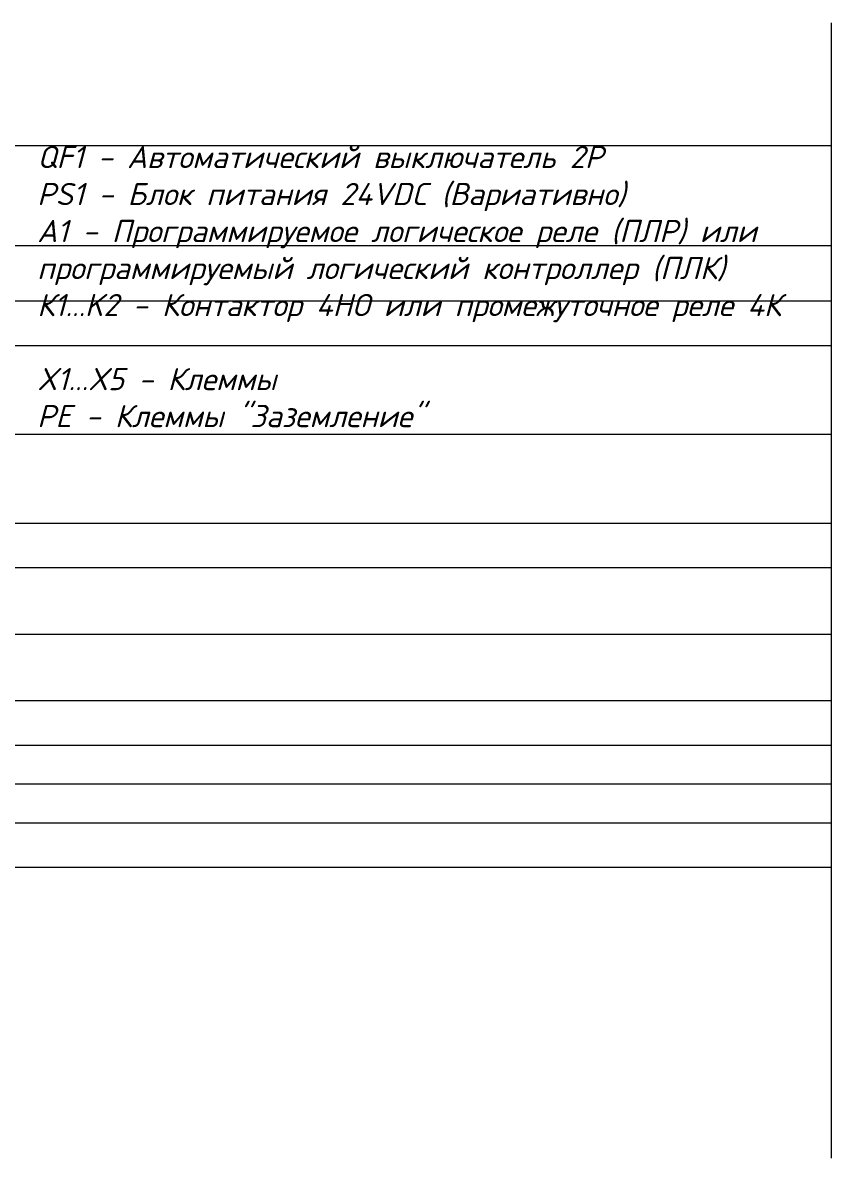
# Model space of a CAD drawing. Header units: millimetres. Extents: x 0 to 53000, y -591 to 24400.
# Drawn here: x 16417 to 17145, y 11921 to 12944 of the extents above; entities that cross this region are included whole.
import ezdxf

# ---------------------------------------------------------------- set-up
doc = ezdxf.new("R2010")
doc.units = ezdxf.units.MM
doc.layers.add('Основная', color=7, linetype='Continuous', lineweight=30)
doc.layers.add('Привязки', color=2, linetype='Continuous', lineweight=0, plot=False, transparency=0.8)
doc.styles.add('текст', font='isocpeui.ttf')

msp = doc.modelspace()

# ---------------------------------------------------------------- linework, layer by layer
at = {"layer": 'Привязки'}
for p, q in [((17145.48807, 12944.39714), (17145.48807, 11921.39714)), ((17145.48807, 12833.39713), (14570.59023, 12833.39713)), ((17145.48807, 12743.39713), (14570.59023, 12743.39713)), ((17145.48807, 12693.3971), (14570.61223, 12693.3971)), ((17145.48807, 12653.39711), (14570.61223, 12653.39711)), ((17145.48807, 12573.39712), (14570.59028, 12573.39712)), ((17145.48807, 12493.39713), (14570.61223, 12493.39713)), ((17145.48807, 12453.39713), (14570.61223, 12453.39713)), ((17145.48807, 12393.39713), (14570.59028, 12393.39713)), ((17145.48807, 12333.39713), (14570.59028, 12333.39713)), ((17145.48807, 12293.39713), (14570.61223, 12293.39713)), ((17145.48807, 12258.39713), (14570.59578, 12258.39713)), ((17145.48807, 12223.39713), (14570.59023, 12223.39713)), ((17145.48807, 12183.39713), (14570.59023, 12183.39713))]:
    msp.add_line(p, q, dxfattribs=at)

# ---------------------------------------------------------------- texts
at = {"layer": 'Основная', "insert": (16429.93558, 12833.39713), "char_height": 20, "attachment_point": 1, "style": 'текст'}
msp.add_mtext_dynamic_manual_height_columns('QF1 - Автоматический выключатель 2Р\\PPS1 - Блок питания 24VDC (Вариативно)\\PА1 - Программируемое логическое реле (ПЛР) или программируемый логический контроллер (ПЛК)\\PК1...K2 - Контактор 4НО или промежуточное реле 4К\\P\\PX1...X5 - Клеммы\\PPE - Клеммы "Заземление"', width=716.958577, gutter_width=200, heights=[680.2168], dxfattribs=at)

doc.saveas('drawing.dxf')
